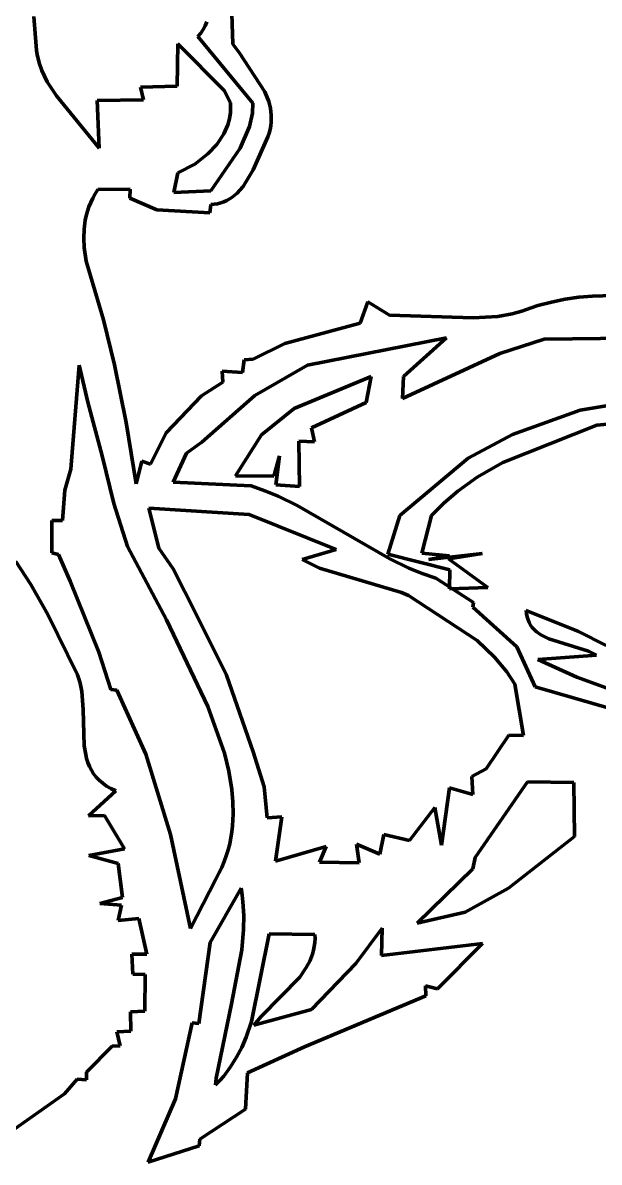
# Model space of a CAD drawing. Header units: millimetres. Extents: x 0 to 7.9, y 0 to 11.
# Drawn here: x 2.807 to 3.508, y 6.864 to 8.251 of the extents above; entities that cross this region are included whole.
import ezdxf

# ---------------------------------------------------------------- set-up
doc = ezdxf.new("R2010")
doc.units = ezdxf.units.MM
doc.layers.add('color#020202ff', color=7, linetype='CONTINUOUS', lineweight=100)
doc.layers.add('color#fefefeff', color=7, linetype='CONTINUOUS', lineweight=100)

msp = doc.modelspace()

# ---------------------------------------------------------------- linework, layer by layer
at = {"layer": 'color#020202ff'}
for p, q in [((3.0583, 8.3424), (3.0625, 8.2253)), ((2.8202, 8.2589), (2.823, 8.2229)), ((3.0233, 8.2388), (3.0263, 8.2432)), ((3.0263, 8.2432), (3.0288, 8.2477)), ((3.0288, 8.2477), (3.0309, 8.2524)), ((3.0198, 8.2346), (3.0233, 8.2388)), ((3.087, 8.1535), (3.0198, 8.2346)), ((2.823, 8.2229), (2.8235, 8.2176)), ((2.8235, 8.2176), (2.8242, 8.2125)), ((2.9947, 8.1741), (2.9955, 8.2258)), ((2.9955, 8.2258), (3.0521, 8.1688)), ((3.0625, 8.2253), (3.07, 8.2149)), ((3.07, 8.2149), (3.1016, 8.1673)), ((2.8242, 8.2125), (2.8265, 8.2025)), ((2.8265, 8.2025), (2.8298, 8.193)), ((2.8298, 8.193), (2.8365, 8.1794)), ((2.8365, 8.1794), (2.8476, 8.1623)), ((2.9499, 8.1727), (2.9947, 8.1741)), ((2.9539, 8.1573), (2.9499, 8.1727)), ((2.8476, 8.1623), (2.8999, 8.0985)), ((3.0521, 8.1688), (3.0596, 8.1539)), ((3.1016, 8.1673), (3.1062, 8.1554)), ((2.8973, 8.1567), (2.9539, 8.1573)), ((2.8999, 8.0985), (2.8973, 8.1567)), ((3.0598, 8.1498), (3.0595, 8.142)), ((3.0596, 8.1539), (3.0598, 8.1498)), ((3.0862, 8.1411), (3.087, 8.1535)), ((3.1062, 8.1554), (3.1083, 8.1472)), ((3.1083, 8.1472), (3.1093, 8.1388)), ((3.0583, 8.1343), (3.0562, 8.1269)), ((3.0595, 8.142), (3.0583, 8.1343)), ((3.0827, 8.1251), (3.0862, 8.1411)), ((3.1093, 8.1388), (3.1092, 8.1302)), ((3.0562, 8.1269), (3.0516, 8.1162)), ((3.0713, 8.0984), (3.0827, 8.1251)), ((3.1079, 8.1213), (3.1067, 8.1168)), ((3.1087, 8.1258), (3.1079, 8.1213)), ((3.1092, 8.1302), (3.1087, 8.1258)), ((3.043, 8.1031), (3.0322, 8.0915)), ((3.0516, 8.1162), (3.043, 8.1031)), ((3.1052, 8.1122), (3.0872, 8.0723)), ((3.1067, 8.1168), (3.1052, 8.1122)), ((3.0322, 8.0915), (3.0163, 8.0792)), ((3.0358, 8.0467), (3.0713, 8.0984)), ((3.0163, 8.0792), (2.9955, 8.0685)), ((2.9955, 8.0685), (2.9908, 8.0447)), ((3.0872, 8.0723), (3.0749, 8.0518)), ((2.8981, 8.0484), (2.8948, 8.0431)), ((2.9375, 8.0485), (2.8981, 8.0484)), ((2.9369, 8.0378), (2.9375, 8.0485)), ((3.0749, 8.0518), (3.0672, 8.0433)), ((2.8919, 8.0379), (2.8894, 8.0325)), ((2.8948, 8.0431), (2.8919, 8.0379)), ((2.9698, 8.0234), (2.9369, 8.0378)), ((2.9908, 8.0447), (3.0358, 8.0467)), ((3.055, 8.0347), (3.0515, 8.0332)), ((3.0614, 8.0386), (3.055, 8.0347)), ((3.0672, 8.0433), (3.0614, 8.0386)), ((2.8854, 8.0218), (2.8839, 8.0163)), ((2.8872, 8.0272), (2.8854, 8.0218)), ((2.8894, 8.0325), (2.8872, 8.0272)), ((3.0345, 8.0198), (2.9698, 8.0234)), ((3.0355, 8.03), (3.0345, 8.0198)), ((3.0398, 8.0304), (3.0355, 8.03)), ((3.0439, 8.031), (3.0398, 8.0304)), ((3.0478, 8.032), (3.0439, 8.031)), ((3.0515, 8.0332), (3.0478, 8.032)), ((2.8828, 8.0109), (2.8813, 7.9999)), ((2.8839, 8.0163), (2.8828, 8.0109)), ((2.8813, 7.9999), (2.8809, 7.9889)), ((2.8809, 7.9889), (2.8814, 7.9778)), ((2.8814, 7.9778), (2.8837, 7.9611)), ((2.8837, 7.9611), (2.9048, 7.8895)), ((3.2176, 7.8854), (3.2268, 7.9115)), ((3.2268, 7.9115), (3.253, 7.8952)), ((3.4339, 7.9068), (3.4504, 7.9112)), ((3.4504, 7.9112), (3.4669, 7.9146)), ((3.4669, 7.9146), (3.4836, 7.917)), ((3.4836, 7.917), (3.5003, 7.9184)), ((3.5003, 7.9184), (3.5255, 7.919)), ((3.253, 7.8952), (3.3552, 7.892)), ((3.3849, 7.8937), (3.4025, 7.8968)), ((3.4025, 7.8968), (3.4142, 7.9)), ((3.4142, 7.9), (3.4257, 7.9042)), ((3.4257, 7.9042), (3.4339, 7.9068)), ((2.9048, 7.8895), (2.9185, 7.8346)), ((3.1257, 7.8609), (3.2176, 7.8854)), ((3.3552, 7.892), (3.3849, 7.8937)), ((3.3225, 7.8675), (3.1532, 7.8344)), ((3.2702, 7.8204), (3.3225, 7.8675)), ((3.6495, 7.868), (3.4415, 7.8661)), ((3.0872, 7.8418), (3.1257, 7.8609)), ((3.4415, 7.8661), (3.3877, 7.8487)), ((3.0742, 7.8255), (3.0763, 7.841)), ((3.0763, 7.841), (3.0872, 7.8418)), ((3.3877, 7.8487), (3.2692, 7.7937)), ((2.8753, 7.8342), (2.8653, 7.7075)), ((2.8861, 7.7892), (2.8753, 7.8342)), ((2.9185, 7.8346), (2.9326, 7.7645)), ((3.0502, 7.8137), (3.0494, 7.8272)), ((3.0494, 7.8272), (3.0742, 7.8255)), ((3.1532, 7.8344), (3.0891, 7.7974)), ((3.0243, 7.7972), (3.0502, 7.8137)), ((3.1373, 7.7817), (3.231, 7.8206)), ((3.231, 7.8206), (3.2248, 7.7888)), ((3.2692, 7.7937), (3.2702, 7.8204)), ((2.9034, 7.7239), (2.8861, 7.7892)), ((2.9813, 7.7519), (3.0243, 7.7972)), ((3.0891, 7.7974), (3.0249, 7.7406)), ((3.2248, 7.7888), (3.1584, 7.758)), ((3.4853, 7.7795), (3.5241, 7.786)), ((3.0975, 7.7494), (3.1373, 7.7817)), ((3.403, 7.7498), (3.4853, 7.7795)), ((2.9326, 7.7645), (2.9447, 7.6898)), ((3.1584, 7.758), (3.1619, 7.741)), ((3.5054, 7.7611), (3.391, 7.7158)), ((3.5186, 7.7626), (3.5054, 7.7611)), ((2.9623, 7.7137), (2.9813, 7.7519)), ((3.0659, 7.6997), (3.0975, 7.7494)), ((3.349, 7.7211), (3.403, 7.7498)), ((3.0249, 7.7406), (3.0062, 7.7271)), ((3.1619, 7.741), (3.143, 7.7419)), ((3.143, 7.7419), (3.1436, 7.6864)), ((2.9177, 7.666), (2.9034, 7.7239)), ((2.9447, 7.6898), (2.9518, 7.7173)), ((2.9518, 7.7173), (2.9623, 7.7137)), ((3.0062, 7.7271), (2.9897, 7.6918)), ((3.1194, 7.7241), (3.1124, 7.6991)), ((3.1148, 7.6888), (3.1194, 7.7241)), ((3.2656, 7.6514), (3.349, 7.7211)), ((3.391, 7.7158), (3.3598, 7.6978)), ((2.8653, 7.7075), (2.8581, 7.682)), ((2.9897, 7.6918), (3.0849, 7.6874)), ((3.1124, 7.6991), (3.0659, 7.6997)), ((3.0849, 7.6874), (3.1015, 7.6815)), ((3.1436, 7.6864), (3.1148, 7.6888)), ((3.3598, 7.6978), (3.3363, 7.681)), ((2.8581, 7.682), (2.8551, 7.645)), ((3.1015, 7.6815), (3.1175, 7.6748)), ((3.1175, 7.6748), (3.1409, 7.6634)), ((3.3363, 7.681), (3.3197, 7.6668)), ((2.9341, 7.6135), (2.9177, 7.666)), ((2.9603, 7.6601), (2.9724, 7.6116)), ((3.0822, 7.6526), (2.9603, 7.6601)), ((3.1409, 7.6634), (3.2534, 7.5984)), ((3.3197, 7.6668), (3.3044, 7.6512)), ((3.1882, 7.6099), (3.0822, 7.6526)), ((3.251, 7.6042), (3.2656, 7.6514)), ((3.3044, 7.6512), (3.2925, 7.6056)), ((2.8551, 7.645), (2.8419, 7.645)), ((2.8419, 7.645), (2.8423, 7.6057)), ((2.8423, 7.6057), (2.8502, 7.6038)), ((2.8502, 7.6038), (2.8645, 7.5714)), ((2.9817, 7.5243), (2.9341, 7.6135)), ((2.9724, 7.6116), (2.9899, 7.5862)), ((3.1469, 7.5978), (3.1882, 7.6099)), ((3.3267, 7.5853), (3.251, 7.6042)), ((3.2925, 7.6056), (3.3263, 7.6022)), ((3.3011, 7.5978), (3.366, 7.6051)), ((3.366, 7.6051), (3.3252, 7.5986)), ((2.8165, 7.5673), (2.7982, 7.5954)), ((3.168, 7.5872), (3.1469, 7.5978)), ((3.2534, 7.5984), (3.2769, 7.5872)), ((3.3263, 7.6022), (3.3011, 7.5978)), ((3.3252, 7.5986), (3.3727, 7.5636)), ((2.9899, 7.5862), (3.0181, 7.5305)), ((3.2677, 7.5576), (3.168, 7.5872)), ((3.2769, 7.5872), (3.293, 7.5807)), ((3.293, 7.5807), (3.3097, 7.5751)), ((3.3261, 7.5618), (3.3267, 7.5853)), ((2.8371, 7.5309), (2.8165, 7.5673)), ((2.8645, 7.5714), (2.8995, 7.485)), ((3.3097, 7.5751), (3.3555, 7.5454)), ((3.3727, 7.5636), (3.3261, 7.5618)), ((3.2765, 7.554), (3.2677, 7.5576)), ((3.3598, 7.4991), (3.2765, 7.554)), ((3.3555, 7.5454), (3.3547, 7.5395)), ((3.3547, 7.5395), (3.408, 7.4912)), ((3.4201, 7.5316), (3.4197, 7.5358)), ((3.4197, 7.5358), (3.4831, 7.51)), ((2.8733, 7.4574), (2.8371, 7.5309)), ((3.032, 7.4188), (2.9817, 7.5243)), ((3.0181, 7.5305), (3.0546, 7.4569)), ((3.4208, 7.5277), (3.4201, 7.5316)), ((3.4219, 7.5241), (3.4208, 7.5277)), ((3.4233, 7.5208), (3.4219, 7.5241)), ((3.425, 7.5178), (3.4233, 7.5208)), ((3.427, 7.515), (3.425, 7.5178)), ((3.4292, 7.5124), (3.427, 7.515)), ((3.4317, 7.5101), (3.4292, 7.5124)), ((3.4373, 7.5059), (3.4317, 7.5101)), ((3.4831, 7.51), (3.5169, 7.493)), ((3.381, 7.4789), (3.3598, 7.4991)), ((3.4471, 7.501), (3.4373, 7.5059)), ((3.4956, 7.4859), (3.4471, 7.501)), ((2.8995, 7.485), (2.914, 7.4393)), ((3.396, 7.4608), (3.381, 7.4789)), ((3.408, 7.4912), (3.4305, 7.4426)), ((3.4339, 7.4759), (3.4947, 7.4806)), ((3.4947, 7.4806), (3.5053, 7.4814)), ((3.5053, 7.4814), (3.4956, 7.4859)), ((3.4813, 7.4544), (3.4339, 7.4759)), ((2.8751, 7.4524), (2.8733, 7.4574)), ((2.8766, 7.4473), (2.8751, 7.4524)), ((3.0546, 7.4569), (3.0874, 7.3637)), ((3.4058, 7.446), (3.396, 7.4608)), ((3.5302, 7.4364), (3.4813, 7.4544)), ((2.8786, 7.4368), (2.8766, 7.4473)), ((2.914, 7.4393), (2.9212, 7.4384)), ((2.9212, 7.4384), (2.9565, 7.3607)), ((3.4165, 7.3834), (3.4058, 7.446)), ((3.4305, 7.4426), (3.6104, 7.391)), ((2.8803, 7.4149), (2.8786, 7.4368)), ((2.8816, 7.3707), (2.8803, 7.4149)), ((3.0522, 7.3618), (3.032, 7.4188)), ((3.3708, 7.3428), (3.3986, 7.3839)), ((3.3986, 7.3839), (3.4165, 7.3834)), ((2.8833, 7.3603), (2.8816, 7.3707)), ((2.8845, 7.3553), (2.8833, 7.3603)), ((2.8861, 7.3505), (2.8845, 7.3553)), ((2.9565, 7.3607), (2.9867, 7.2629)), ((3.0576, 7.3398), (3.0522, 7.3618)), ((3.0874, 7.3637), (3.1006, 7.321)), ((2.888, 7.3458), (2.8861, 7.3505)), ((2.8903, 7.3413), (2.888, 7.3458)), ((2.893, 7.3369), (2.8903, 7.3413)), ((3.3535, 7.3335), (3.3708, 7.3428)), ((2.8961, 7.3328), (2.893, 7.3369)), ((2.8998, 7.3289), (2.8961, 7.3328)), ((2.904, 7.3253), (2.8998, 7.3289)), ((3.0613, 7.3176), (3.0576, 7.3398)), ((3.3548, 7.3114), (3.3535, 7.3335)), ((3.4211, 7.327), (3.3576, 7.235)), ((3.4775, 7.326), (3.4211, 7.327)), ((3.4785, 7.2604), (3.4775, 7.326)), ((2.8868, 7.2857), (2.9201, 7.3159)), ((2.9088, 7.3218), (2.904, 7.3253)), ((2.9141, 7.3187), (2.9088, 7.3218)), ((2.9201, 7.3159), (2.9141, 7.3187)), ((3.0626, 7.3028), (3.0613, 7.3176)), ((3.1006, 7.321), (3.1042, 7.2831)), ((3.3163, 7.25), (3.3261, 7.3198)), ((3.3261, 7.3198), (3.3548, 7.3114)), ((3.0629, 7.288), (3.0626, 7.3028)), ((2.9064, 7.286), (2.8868, 7.2857)), ((2.9304, 7.2452), (2.9064, 7.286)), ((3.0621, 7.2733), (3.0629, 7.288)), ((3.1042, 7.2831), (3.122, 7.2844)), ((3.122, 7.2844), (3.1142, 7.2302)), ((3.2774, 7.2555), (3.3084, 7.2957)), ((3.3084, 7.2957), (3.3163, 7.25)), ((3.0613, 7.266), (3.0621, 7.2733)), ((2.9867, 7.2629), (3.0108, 7.1485)), ((3.0586, 7.2514), (3.0601, 7.2587)), ((3.0601, 7.2587), (3.0613, 7.266)), ((3.2415, 7.2388), (3.2462, 7.2628)), ((3.2462, 7.2628), (3.2774, 7.2555)), ((3.3981, 7.1974), (3.4785, 7.2604)), ((2.887, 7.2373), (2.9304, 7.2452)), ((3.0545, 7.2369), (3.0567, 7.2441)), ((3.0567, 7.2441), (3.0586, 7.2514)), ((3.1142, 7.2302), (3.176, 7.2483)), ((3.176, 7.2483), (3.1681, 7.229)), ((3.2161, 7.2282), (3.2129, 7.2509)), ((3.2129, 7.2509), (3.2415, 7.2388)), ((2.923, 7.2274), (2.887, 7.2373)), ((3.0489, 7.2227), (3.0519, 7.2298)), ((3.0519, 7.2298), (3.0545, 7.2369)), ((3.1681, 7.229), (3.2161, 7.2282)), ((3.3576, 7.235), (3.3547, 7.2211)), ((2.9283, 7.1863), (2.923, 7.2274)), ((3.0417, 7.2086), (3.0455, 7.2156)), ((3.0455, 7.2156), (3.0489, 7.2227)), ((3.3547, 7.2211), (3.2868, 7.1547)), ((3.0108, 7.1485), (3.0417, 7.2086)), ((3.0725, 7.1975), (3.0348, 7.1315)), ((3.0738, 7.1891), (3.0725, 7.1975)), ((3.0748, 7.1807), (3.0738, 7.1891)), ((3.3455, 7.1684), (3.3981, 7.1974)), ((2.9004, 7.179), (2.9283, 7.1863)), ((2.9269, 7.1767), (2.9004, 7.179)), ((2.9229, 7.1583), (2.9269, 7.1767)), ((3.0757, 7.164), (3.0748, 7.1807)), ((2.9481, 7.1604), (2.9229, 7.1583)), ((2.9576, 7.117), (2.9481, 7.1604)), ((3.0755, 7.1473), (3.0757, 7.164)), ((3.2868, 7.1547), (3.3455, 7.1684)), ((3.0733, 7.1224), (3.0755, 7.1473)), ((3.2443, 7.1487), (3.2121, 7.1058)), ((3.2434, 7.1153), (3.2443, 7.1487)), ((3.1065, 7.1418), (3.0851, 7.035)), ((3.1624, 7.1412), (3.1065, 7.1418)), ((3.1622, 7.1312), (3.1625, 7.1361)), ((3.1625, 7.1361), (3.1624, 7.1412)), ((3.0348, 7.1315), (3.0212, 7.0328)), ((3.0608, 7.0565), (3.0733, 7.1224)), ((3.1595, 7.1173), (3.1607, 7.1218)), ((3.1607, 7.1218), (3.1616, 7.1264)), ((3.1616, 7.1264), (3.1622, 7.1312)), ((3.3665, 7.1302), (3.2434, 7.1153)), ((3.3118, 7.0748), (3.3665, 7.1302)), ((2.9407, 7.0928), (2.9395, 7.1171)), ((2.9395, 7.1171), (2.9576, 7.117)), ((3.1519, 7.1007), (3.1562, 7.1087)), ((3.1562, 7.1087), (3.1595, 7.1173)), ((3.2121, 7.1058), (3.1583, 7.0497)), ((2.9557, 7.0925), (2.9407, 7.0928)), ((2.9555, 7.0476), (2.9557, 7.0925)), ((3.1439, 7.0893), (3.1519, 7.1007)), ((3.097, 7.0413), (3.1439, 7.0893)), ((3.2974, 7.0664), (3.297, 7.0787)), ((3.297, 7.0787), (3.3118, 7.0748)), ((3.1498, 7.0042), (3.2974, 7.0664)), ((3.0423, 6.9661), (3.0608, 7.0565)), ((3.1583, 7.0497), (3.0881, 7.0307)), ((2.9379, 7.047), (2.9555, 7.0476)), ((2.9383, 7.0232), (2.9379, 7.047)), ((3.0851, 7.035), (3.0787, 7.0159)), ((3.0881, 7.0307), (3.097, 7.0413)), ((2.9211, 7.0224), (2.9383, 7.0232)), ((2.9252, 7.0054), (2.9211, 7.0224)), ((3.0129, 7.0335), (2.9925, 6.941)), ((3.0212, 7.0328), (3.0129, 7.0335)), ((3.0787, 7.0159), (3.0734, 7.0036)), ((2.8844, 6.9736), (2.9157, 7.0049)), ((2.9157, 7.0049), (2.9252, 7.0054)), ((3.0734, 7.0036), (3.0671, 6.9915)), ((3.0805, 6.9728), (3.1498, 7.0042)), ((3.0598, 6.9799), (3.0557, 6.9742)), ((3.0671, 6.9915), (3.0598, 6.9799)), ((2.8842, 6.964), (2.8844, 6.9736)), ((3.0414, 6.9579), (3.0423, 6.9661)), ((3.0513, 6.9687), (3.0465, 6.9632)), ((3.0557, 6.9742), (3.0513, 6.9687)), ((3.0777, 6.9284), (3.0805, 6.9728)), ((2.8575, 6.947), (2.8728, 6.9649)), ((2.8728, 6.9649), (2.8842, 6.964)), ((3.0465, 6.9632), (3.0414, 6.9579)), ((2.7875, 6.8977), (2.8575, 6.947)), ((2.9925, 6.941), (2.9594, 6.8638)), ((3.0221, 6.8919), (3.0777, 6.9284)), ((2.9594, 6.8638), (3.0215, 6.8839)), ((3.0215, 6.8839), (3.0221, 6.8919))]:
    msp.add_line(p, q, dxfattribs=at)
at = {"layer": 'color#fefefeff'}
for p, q in [((3.0625, 8.2253), (3.0583, 8.3424)), ((2.823, 8.2229), (2.8202, 8.2589)), ((3.0263, 8.2432), (3.0233, 8.2388)), ((3.0288, 8.2477), (3.0263, 8.2432)), ((3.0309, 8.2524), (3.0288, 8.2477)), ((3.0233, 8.2388), (3.0198, 8.2346)), ((3.0198, 8.2346), (3.087, 8.1535)), ((2.8235, 8.2176), (2.823, 8.2229)), ((2.8242, 8.2125), (2.8235, 8.2176)), ((2.9955, 8.2258), (2.9947, 8.1741)), ((3.0521, 8.1688), (2.9955, 8.2258)), ((3.07, 8.2149), (3.0625, 8.2253)), ((3.1016, 8.1673), (3.07, 8.2149)), ((2.8265, 8.2025), (2.8242, 8.2125)), ((2.8298, 8.193), (2.8265, 8.2025)), ((2.8365, 8.1794), (2.8298, 8.193)), ((2.8476, 8.1623), (2.8365, 8.1794)), ((2.9947, 8.1741), (2.9499, 8.1727)), ((2.9499, 8.1727), (2.9539, 8.1573)), ((2.8999, 8.0985), (2.8476, 8.1623)), ((3.0596, 8.1539), (3.0521, 8.1688)), ((3.1062, 8.1554), (3.1016, 8.1673)), ((2.9539, 8.1573), (2.8973, 8.1567)), ((2.8973, 8.1567), (2.8999, 8.0985)), ((3.0595, 8.142), (3.0598, 8.1498)), ((3.0598, 8.1498), (3.0596, 8.1539)), ((3.087, 8.1535), (3.0862, 8.1411)), ((3.1083, 8.1472), (3.1062, 8.1554)), ((3.1093, 8.1388), (3.1083, 8.1472)), ((3.0562, 8.1269), (3.0583, 8.1343)), ((3.0583, 8.1343), (3.0595, 8.142)), ((3.0862, 8.1411), (3.0827, 8.1251)), ((3.1092, 8.1302), (3.1093, 8.1388)), ((3.0516, 8.1162), (3.0562, 8.1269)), ((3.0827, 8.1251), (3.0713, 8.0984)), ((3.1067, 8.1168), (3.1079, 8.1213)), ((3.1079, 8.1213), (3.1087, 8.1258)), ((3.1087, 8.1258), (3.1092, 8.1302)), ((3.0322, 8.0915), (3.043, 8.1031)), ((3.043, 8.1031), (3.0516, 8.1162)), ((3.0872, 8.0723), (3.1052, 8.1122)), ((3.1052, 8.1122), (3.1067, 8.1168)), ((3.0163, 8.0792), (3.0322, 8.0915)), ((3.0713, 8.0984), (3.0358, 8.0467)), ((2.9955, 8.0685), (3.0163, 8.0792)), ((2.9908, 8.0447), (2.9955, 8.0685)), ((3.0749, 8.0518), (3.0872, 8.0723)), ((2.8948, 8.0431), (2.8981, 8.0484)), ((2.8981, 8.0484), (2.9375, 8.0485)), ((2.9375, 8.0485), (2.9369, 8.0378)), ((3.0672, 8.0433), (3.0749, 8.0518)), ((2.8894, 8.0325), (2.8919, 8.0379)), ((2.8919, 8.0379), (2.8948, 8.0431)), ((2.9369, 8.0378), (2.9698, 8.0234)), ((3.0358, 8.0467), (2.9908, 8.0447)), ((3.0515, 8.0332), (3.055, 8.0347)), ((3.055, 8.0347), (3.0614, 8.0386)), ((3.0614, 8.0386), (3.0672, 8.0433)), ((2.8839, 8.0163), (2.8854, 8.0218)), ((2.8854, 8.0218), (2.8872, 8.0272)), ((2.8872, 8.0272), (2.8894, 8.0325)), ((2.9698, 8.0234), (3.0345, 8.0198)), ((3.0345, 8.0198), (3.0355, 8.03)), ((3.0355, 8.03), (3.0398, 8.0304)), ((3.0398, 8.0304), (3.0439, 8.031)), ((3.0439, 8.031), (3.0478, 8.032)), ((3.0478, 8.032), (3.0515, 8.0332)), ((2.8813, 7.9999), (2.8828, 8.0109)), ((2.8828, 8.0109), (2.8839, 8.0163)), ((2.8809, 7.9889), (2.8813, 7.9999)), ((2.8814, 7.9778), (2.8809, 7.9889)), ((2.8837, 7.9611), (2.8814, 7.9778)), ((2.9048, 7.8895), (2.8837, 7.9611)), ((3.2268, 7.9115), (3.2176, 7.8854)), ((3.253, 7.8952), (3.2268, 7.9115)), ((3.4504, 7.9112), (3.4339, 7.9068)), ((3.4669, 7.9146), (3.4504, 7.9112)), ((3.4836, 7.917), (3.4669, 7.9146)), ((3.5003, 7.9184), (3.4836, 7.917)), ((3.5255, 7.919), (3.5003, 7.9184)), ((3.3552, 7.892), (3.253, 7.8952)), ((3.4025, 7.8968), (3.3849, 7.8937)), ((3.4142, 7.9), (3.4025, 7.8968)), ((3.4257, 7.9042), (3.4142, 7.9)), ((3.4339, 7.9068), (3.4257, 7.9042)), ((2.9185, 7.8346), (2.9048, 7.8895)), ((3.2176, 7.8854), (3.1257, 7.8609)), ((3.3849, 7.8937), (3.3552, 7.892)), ((3.1532, 7.8344), (3.3225, 7.8675)), ((3.3225, 7.8675), (3.2702, 7.8204)), ((3.4415, 7.8661), (3.6495, 7.868)), ((3.1257, 7.8609), (3.0872, 7.8418)), ((3.3877, 7.8487), (3.4415, 7.8661)), ((3.0763, 7.841), (3.0742, 7.8255)), ((3.0872, 7.8418), (3.0763, 7.841)), ((3.2692, 7.7937), (3.3877, 7.8487)), ((2.8653, 7.7075), (2.8753, 7.8342)), ((2.8753, 7.8342), (2.8861, 7.7892)), ((2.9326, 7.7645), (2.9185, 7.8346)), ((3.0742, 7.8255), (3.0494, 7.8272)), ((3.0494, 7.8272), (3.0502, 7.8137)), ((3.0891, 7.7974), (3.1532, 7.8344)), ((3.0502, 7.8137), (3.0243, 7.7972)), ((3.231, 7.8206), (3.1373, 7.7817)), ((3.2248, 7.7888), (3.231, 7.8206)), ((3.2702, 7.8204), (3.2692, 7.7937)), ((2.8861, 7.7892), (2.9034, 7.7239)), ((3.0243, 7.7972), (2.9813, 7.7519)), ((3.0249, 7.7406), (3.0891, 7.7974)), ((3.1584, 7.758), (3.2248, 7.7888)), ((3.5241, 7.786), (3.4853, 7.7795)), ((3.1373, 7.7817), (3.0975, 7.7494)), ((3.4853, 7.7795), (3.403, 7.7498)), ((2.9447, 7.6898), (2.9326, 7.7645)), ((3.1619, 7.741), (3.1584, 7.758)), ((3.391, 7.7158), (3.5054, 7.7611)), ((3.5054, 7.7611), (3.5186, 7.7626)), ((2.9813, 7.7519), (2.9623, 7.7137)), ((3.0975, 7.7494), (3.0659, 7.6997)), ((3.403, 7.7498), (3.349, 7.7211)), ((3.0062, 7.7271), (3.0249, 7.7406)), ((3.1436, 7.6864), (3.143, 7.7419)), ((3.143, 7.7419), (3.1619, 7.741)), ((2.9034, 7.7239), (2.9177, 7.666)), ((2.9518, 7.7173), (2.9447, 7.6898)), ((2.9623, 7.7137), (2.9518, 7.7173)), ((2.9897, 7.6918), (3.0062, 7.7271)), ((3.1124, 7.6991), (3.1194, 7.7241)), ((3.1194, 7.7241), (3.1148, 7.6888)), ((3.349, 7.7211), (3.2656, 7.6514)), ((3.3598, 7.6978), (3.391, 7.7158)), ((2.8581, 7.682), (2.8653, 7.7075)), ((3.0849, 7.6874), (2.9897, 7.6918)), ((3.0659, 7.6997), (3.1124, 7.6991)), ((3.1015, 7.6815), (3.0849, 7.6874)), ((3.1148, 7.6888), (3.1436, 7.6864)), ((3.3363, 7.681), (3.3598, 7.6978)), ((2.8551, 7.645), (2.8581, 7.682)), ((3.1175, 7.6748), (3.1015, 7.6815)), ((3.1409, 7.6634), (3.1175, 7.6748)), ((3.3197, 7.6668), (3.3363, 7.681)), ((2.9177, 7.666), (2.9341, 7.6135)), ((2.9603, 7.6601), (3.0822, 7.6526)), ((2.9724, 7.6116), (2.9603, 7.6601)), ((3.2534, 7.5984), (3.1409, 7.6634)), ((3.3044, 7.6512), (3.3197, 7.6668)), ((3.0822, 7.6526), (3.1882, 7.6099)), ((3.2656, 7.6514), (3.251, 7.6042)), ((3.2925, 7.6056), (3.3044, 7.6512)), ((2.8423, 7.6057), (2.8419, 7.645)), ((2.8419, 7.645), (2.8551, 7.645)), ((2.8502, 7.6038), (2.8423, 7.6057)), ((2.8645, 7.5714), (2.8502, 7.6038)), ((2.9341, 7.6135), (2.9817, 7.5243)), ((2.9899, 7.5862), (2.9724, 7.6116)), ((3.1882, 7.6099), (3.1469, 7.5978)), ((3.251, 7.6042), (3.3267, 7.5853)), ((3.3263, 7.6022), (3.2925, 7.6056)), ((3.366, 7.6051), (3.3011, 7.5978)), ((3.3252, 7.5986), (3.366, 7.6051)), ((2.7982, 7.5954), (2.8165, 7.5673)), ((3.1469, 7.5978), (3.168, 7.5872)), ((3.2769, 7.5872), (3.2534, 7.5984)), ((3.3011, 7.5978), (3.3263, 7.6022)), ((3.3727, 7.5636), (3.3252, 7.5986)), ((3.0181, 7.5305), (2.9899, 7.5862)), ((3.168, 7.5872), (3.2677, 7.5576)), ((3.293, 7.5807), (3.2769, 7.5872)), ((3.3097, 7.5751), (3.293, 7.5807)), ((3.3267, 7.5853), (3.3261, 7.5618)), ((2.8165, 7.5673), (2.8371, 7.5309)), ((2.8995, 7.485), (2.8645, 7.5714)), ((3.3555, 7.5454), (3.3097, 7.5751)), ((3.3261, 7.5618), (3.3727, 7.5636)), ((3.2677, 7.5576), (3.2765, 7.554)), ((3.2765, 7.554), (3.3598, 7.4991)), ((3.3547, 7.5395), (3.3555, 7.5454)), ((3.408, 7.4912), (3.3547, 7.5395)), ((3.4831, 7.51), (3.4197, 7.5358)), ((3.4197, 7.5358), (3.4201, 7.5316)), ((2.8371, 7.5309), (2.8733, 7.4574)), ((2.9817, 7.5243), (3.032, 7.4188)), ((3.0546, 7.4569), (3.0181, 7.5305)), ((3.4201, 7.5316), (3.4208, 7.5277)), ((3.4208, 7.5277), (3.4219, 7.5241)), ((3.4219, 7.5241), (3.4233, 7.5208)), ((3.4233, 7.5208), (3.425, 7.5178)), ((3.425, 7.5178), (3.427, 7.515)), ((3.427, 7.515), (3.4292, 7.5124)), ((3.4292, 7.5124), (3.4317, 7.5101)), ((3.4317, 7.5101), (3.4373, 7.5059)), ((3.5169, 7.493), (3.4831, 7.51)), ((3.3598, 7.4991), (3.381, 7.4789)), ((3.4373, 7.5059), (3.4471, 7.501)), ((3.4471, 7.501), (3.4956, 7.4859)), ((2.914, 7.4393), (2.8995, 7.485)), ((3.381, 7.4789), (3.396, 7.4608)), ((3.4305, 7.4426), (3.408, 7.4912)), ((3.4947, 7.4806), (3.4339, 7.4759)), ((3.5053, 7.4814), (3.4947, 7.4806)), ((3.4956, 7.4859), (3.5053, 7.4814)), ((3.4339, 7.4759), (3.4813, 7.4544)), ((2.8733, 7.4574), (2.8751, 7.4524)), ((2.8751, 7.4524), (2.8766, 7.4473)), ((3.0874, 7.3637), (3.0546, 7.4569)), ((3.396, 7.4608), (3.4058, 7.446)), ((3.4813, 7.4544), (3.5302, 7.4364)), ((2.8766, 7.4473), (2.8786, 7.4368)), ((2.9212, 7.4384), (2.914, 7.4393)), ((2.9565, 7.3607), (2.9212, 7.4384)), ((3.4058, 7.446), (3.4165, 7.3834)), ((3.6104, 7.391), (3.4305, 7.4426)), ((2.8786, 7.4368), (2.8803, 7.4149)), ((2.8803, 7.4149), (2.8816, 7.3707)), ((3.032, 7.4188), (3.0522, 7.3618)), ((3.3986, 7.3839), (3.3708, 7.3428)), ((3.4165, 7.3834), (3.3986, 7.3839)), ((2.8816, 7.3707), (2.8833, 7.3603)), ((2.8833, 7.3603), (2.8845, 7.3553)), ((2.8845, 7.3553), (2.8861, 7.3505)), ((2.9867, 7.2629), (2.9565, 7.3607)), ((3.0522, 7.3618), (3.0576, 7.3398)), ((3.1006, 7.321), (3.0874, 7.3637)), ((2.8861, 7.3505), (2.888, 7.3458)), ((2.888, 7.3458), (2.8903, 7.3413)), ((2.8903, 7.3413), (2.893, 7.3369)), ((3.3708, 7.3428), (3.3535, 7.3335)), ((2.893, 7.3369), (2.8961, 7.3328)), ((2.8961, 7.3328), (2.8998, 7.3289)), ((2.8998, 7.3289), (2.904, 7.3253)), ((3.0576, 7.3398), (3.0613, 7.3176)), ((3.3535, 7.3335), (3.3548, 7.3114)), ((3.3576, 7.235), (3.4211, 7.327)), ((3.4211, 7.327), (3.4775, 7.326)), ((3.4775, 7.326), (3.4785, 7.2604)), ((2.9201, 7.3159), (2.8868, 7.2857)), ((2.904, 7.3253), (2.9088, 7.3218)), ((2.9088, 7.3218), (2.9141, 7.3187)), ((2.9141, 7.3187), (2.9201, 7.3159)), ((3.0613, 7.3176), (3.0626, 7.3028)), ((3.1042, 7.2831), (3.1006, 7.321)), ((3.3261, 7.3198), (3.3163, 7.25)), ((3.3548, 7.3114), (3.3261, 7.3198)), ((3.0626, 7.3028), (3.0629, 7.288)), ((2.8868, 7.2857), (2.9064, 7.286)), ((2.9064, 7.286), (2.9304, 7.2452)), ((3.0629, 7.288), (3.0621, 7.2733)), ((3.122, 7.2844), (3.1042, 7.2831)), ((3.1142, 7.2302), (3.122, 7.2844)), ((3.3084, 7.2957), (3.2774, 7.2555)), ((3.3163, 7.25), (3.3084, 7.2957)), ((3.0621, 7.2733), (3.0613, 7.266)), ((3.0108, 7.1485), (2.9867, 7.2629)), ((3.0601, 7.2587), (3.0586, 7.2514)), ((3.0613, 7.266), (3.0601, 7.2587)), ((3.2462, 7.2628), (3.2415, 7.2388)), ((3.2774, 7.2555), (3.2462, 7.2628)), ((3.4785, 7.2604), (3.3981, 7.1974)), ((2.9304, 7.2452), (2.887, 7.2373)), ((3.0567, 7.2441), (3.0545, 7.2369)), ((3.0586, 7.2514), (3.0567, 7.2441)), ((3.176, 7.2483), (3.1142, 7.2302)), ((3.1681, 7.229), (3.176, 7.2483)), ((3.2415, 7.2388), (3.2129, 7.2509)), ((3.2129, 7.2509), (3.2161, 7.2282)), ((2.887, 7.2373), (2.923, 7.2274)), ((3.0519, 7.2298), (3.0489, 7.2227)), ((3.0545, 7.2369), (3.0519, 7.2298)), ((3.2161, 7.2282), (3.1681, 7.229)), ((3.3547, 7.2211), (3.3576, 7.235)), ((2.923, 7.2274), (2.9283, 7.1863)), ((3.0455, 7.2156), (3.0417, 7.2086)), ((3.0489, 7.2227), (3.0455, 7.2156)), ((3.2868, 7.1547), (3.3547, 7.2211)), ((3.0417, 7.2086), (3.0108, 7.1485)), ((3.0348, 7.1315), (3.0725, 7.1975)), ((3.0725, 7.1975), (3.0738, 7.1891)), ((3.0738, 7.1891), (3.0748, 7.1807)), ((3.3981, 7.1974), (3.3455, 7.1684)), ((2.9283, 7.1863), (2.9004, 7.179)), ((2.9004, 7.179), (2.9269, 7.1767)), ((2.9269, 7.1767), (2.9229, 7.1583)), ((3.0748, 7.1807), (3.0757, 7.164)), ((2.9229, 7.1583), (2.9481, 7.1604)), ((2.9481, 7.1604), (2.9576, 7.117)), ((3.0757, 7.164), (3.0755, 7.1473)), ((3.3455, 7.1684), (3.2868, 7.1547)), ((3.0755, 7.1473), (3.0733, 7.1224)), ((3.2121, 7.1058), (3.2443, 7.1487)), ((3.2443, 7.1487), (3.2434, 7.1153)), ((3.0851, 7.035), (3.1065, 7.1418)), ((3.1065, 7.1418), (3.1624, 7.1412)), ((3.1625, 7.1361), (3.1622, 7.1312)), ((3.1624, 7.1412), (3.1625, 7.1361)), ((3.0212, 7.0328), (3.0348, 7.1315)), ((3.0733, 7.1224), (3.0608, 7.0565)), ((3.1607, 7.1218), (3.1595, 7.1173)), ((3.1616, 7.1264), (3.1607, 7.1218)), ((3.1622, 7.1312), (3.1616, 7.1264)), ((3.2434, 7.1153), (3.3665, 7.1302)), ((3.3665, 7.1302), (3.3118, 7.0748)), ((2.9576, 7.117), (2.9395, 7.1171)), ((2.9395, 7.1171), (2.9407, 7.0928)), ((3.1562, 7.1087), (3.1519, 7.1007)), ((3.1595, 7.1173), (3.1562, 7.1087)), ((3.1583, 7.0497), (3.2121, 7.1058)), ((2.9407, 7.0928), (2.9557, 7.0925)), ((2.9557, 7.0925), (2.9555, 7.0476)), ((3.1519, 7.1007), (3.1439, 7.0893)), ((3.1439, 7.0893), (3.097, 7.0413)), ((3.3118, 7.0748), (3.297, 7.0787)), ((3.297, 7.0787), (3.2974, 7.0664)), ((3.2974, 7.0664), (3.1498, 7.0042)), ((3.0608, 7.0565), (3.0423, 6.9661)), ((3.0881, 7.0307), (3.1583, 7.0497)), ((2.9555, 7.0476), (2.9379, 7.047)), ((2.9379, 7.047), (2.9383, 7.0232)), ((3.0787, 7.0159), (3.0851, 7.035)), ((3.097, 7.0413), (3.0881, 7.0307)), ((2.9383, 7.0232), (2.9211, 7.0224)), ((2.9211, 7.0224), (2.9252, 7.0054)), ((2.9925, 6.941), (3.0129, 7.0335)), ((3.0129, 7.0335), (3.0212, 7.0328)), ((3.0734, 7.0036), (3.0787, 7.0159)), ((2.9157, 7.0049), (2.8844, 6.9736)), ((2.9252, 7.0054), (2.9157, 7.0049)), ((3.0671, 6.9915), (3.0734, 7.0036)), ((3.1498, 7.0042), (3.0805, 6.9728)), ((3.0557, 6.9742), (3.0598, 6.9799)), ((3.0598, 6.9799), (3.0671, 6.9915)), ((2.8844, 6.9736), (2.8842, 6.964)), ((3.0423, 6.9661), (3.0414, 6.9579)), ((3.0465, 6.9632), (3.0513, 6.9687)), ((3.0513, 6.9687), (3.0557, 6.9742)), ((3.0805, 6.9728), (3.0777, 6.9284)), ((2.8728, 6.9649), (2.8575, 6.947)), ((2.8842, 6.964), (2.8728, 6.9649)), ((3.0414, 6.9579), (3.0465, 6.9632)), ((2.8575, 6.947), (2.7875, 6.8977)), ((2.9594, 6.8638), (2.9925, 6.941)), ((3.0777, 6.9284), (3.0221, 6.8919)), ((3.0215, 6.8839), (2.9594, 6.8638)), ((3.0221, 6.8919), (3.0215, 6.8839))]:
    msp.add_line(p, q, dxfattribs=at)

doc.saveas('drawing.dxf')
